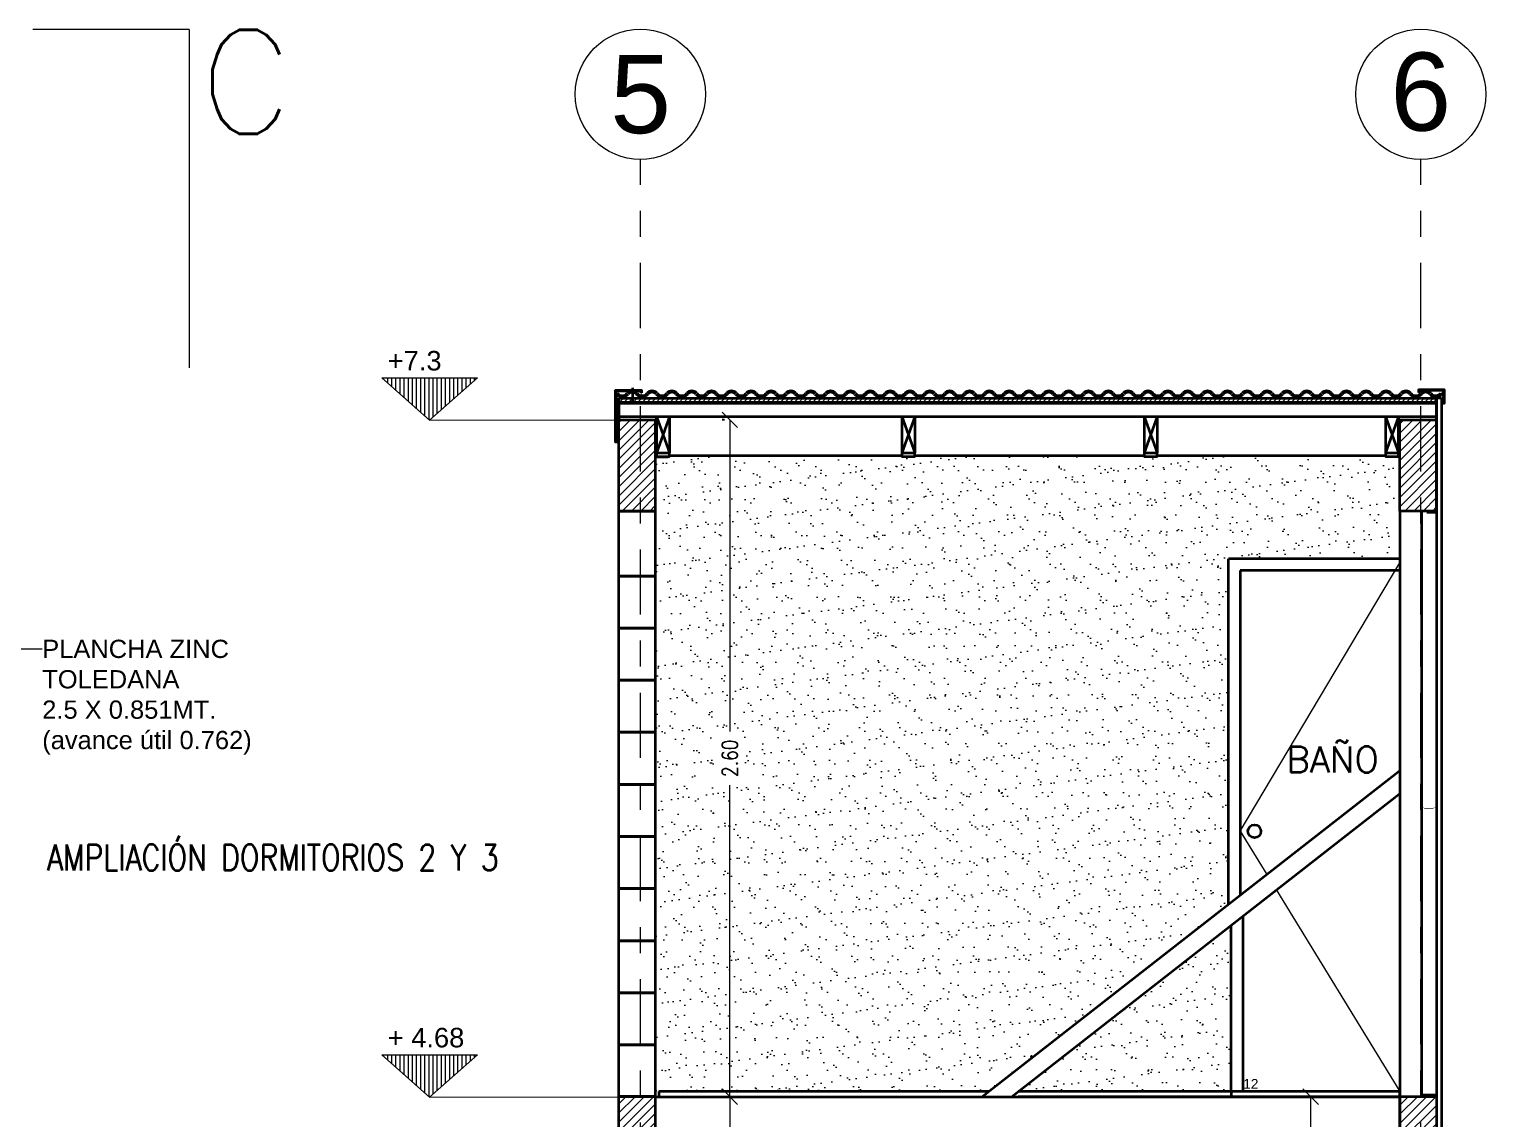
# Model space of a CAD drawing. Header units: metres. Extents: x -89 to 15, y -108 to -10.
# Drawn here: x -23.69 to -18.09, y -32.24 to -28.05 of the extents above; entities that cross this region are included whole.
import ezdxf

# ---------------------------------------------------------------- set-up
doc = ezdxf.new("R2010")
doc.units = ezdxf.units.M
doc.header["$LTSCALE"] = 5
doc.header["$MEASUREMENT"] = 0
doc.linetypes.add('CENTER', pattern=[2, 1.25, -0.25, 0.25, -0.25])
doc.layers.get('0').update_dxf_attribs({"color": 30})
for name, color, linetype, lineweight in [('A-ANNO-DIMS', 3, 'Continuous', 18), ('A-ANNO-SYMB', 3, 'Continuous', 18), ('A-ANNO-TEXT', 3, 'Continuous', 18), ('A-ELEV-MBE1', 7, 'Continuous', 35), ('A-SECT-MCUT', 7, 'Continuous', 35), ('A-SECT-PATT', 8, 'Continuous', 18)]:
    doc.layers.add(name, color=color, linetype=linetype, lineweight=lineweight)
doc.styles.add('E-ARIAL', font='arial.ttf')
doc.styles.add('E-ROMANS', font='romans.shx', dxfattribs={"width": 0.8})
doc.dimstyles.new('E-0050_TICK_12', dxfattribs={"dimscale": 0.001, "dimtxt": 60, "dimasz": 60, "dimexe": 30, "dimexo": 20, "dimgap": 30, "dimtad": 0, "dimzin": 0, "dimdsep": 46, "dimtxsty": 'E-ROMANS', "dimblk": 'OBLIQUE', "dimcen": 30, "dimclrd": 256, "dimclre": 256, "dimclrt": 256, "dimadec": 0, "dimazin": 0, "dimtfac": 1, "dimtmove": 1, "dimatfit": 3, "dimldrblk": 'OPEN90', "dimfxl": 1, "dimtfill": 1, "dimtolj": 1, "dimtzin": 0, "dimlwd": -1, "dimarcsym": 0})

# ---------------------------------------------------------------- blocks, each defined once
blk = doc.blocks.new('_Oblique')
at = {"color": 0, "linetype": 'ByBlock', "lineweight": -2}
blk.add_line((-0.5, -0.5), (0.5, 0.5), dxfattribs=at)
blk = doc.blocks.new('_Open90')
at = {"color": 0, "linetype": 'ByBlock', "lineweight": -2}
for p, q in [((0, 0), (-1, 0)), ((-0.5, 0.5), (0, 0)), ((0, 0), (-0.5, -0.5))]:
    blk.add_line(p, q, dxfattribs=at)
blk = doc.blocks.new('*D214')
at = {"layer": 'A-ANNO-DIMS', "lineweight": -2, "transparency": 16777216}
for p, q in [((-21.1487, -32.1508), (-20.9647, -32.1508)), ((-21.1486, -34.5002), (-20.9647, -34.5002))]:
    blk.add_line(p, q, dxfattribs=at)
at = {"layer": 'A-ANNO-DIMS', "transparency": 16777216}
for p, q in [((-20.9947, -32.1508), (-20.9947, -33.2213)), ((-20.9947, -34.5002), (-20.9947, -33.4298))]:
    blk.add_line(p, q, dxfattribs=at)
at = {"layer": 'A-ANNO-DIMS', "transparency": 16777216, "xscale": 0.06, "yscale": 0.06, "zscale": 0.06}
for p, rotation in [((-20.9947, -32.1508), 90), ((-20.9947, -34.5002), 270)]:
    blk.add_blockref('_Oblique', p, dxfattribs=dict(at, rotation=rotation))
at = {"layer": 'A-ANNO-DIMS', "transparency": 16777216, "insert": (-20.9947, -33.3255), "char_height": 0.06, "attachment_point": 5, "rotation": 90, "style": 'E-ROMANS', "bg_fill": 3, "box_fill_scale": 1.25, "bg_fill_color": 256, "bg_fill_true_color": 13158600, "bg_fill_transparency": 0}
blk.add_mtext('\\A1;2,34', dxfattribs=at)
blk = doc.blocks.new('*D215')
at = {"layer": 'A-ANNO-DIMS', "lineweight": -2, "transparency": 16777216}
for p, q in [((-21.0147, -29.5518), (-21.0247, -29.5518)), ((-21.1487, -32.1508), (-20.9647, -32.1508))]:
    blk.add_line(p, q, dxfattribs=at)
at = {"layer": 'A-ANNO-DIMS', "transparency": 16777216}
for p, q in [((-20.9947, -29.5518), (-20.9947, -30.7482)), ((-20.9947, -32.1508), (-20.9947, -30.9545))]:
    blk.add_line(p, q, dxfattribs=at)
at = {"layer": 'A-ANNO-DIMS', "transparency": 16777216, "xscale": 0.06, "yscale": 0.06, "zscale": 0.06}
for p, rotation in [((-20.9947, -29.5518), 90), ((-20.9947, -32.1508), 270)]:
    blk.add_blockref('_Oblique', p, dxfattribs=dict(at, rotation=rotation))
at = {"layer": 'A-ANNO-DIMS', "transparency": 16777216, "insert": (-20.9947, -30.8513), "char_height": 0.06, "attachment_point": 5, "rotation": 90, "style": 'E-ROMANS', "bg_fill": 3, "box_fill_scale": 1.25, "bg_fill_color": 256, "bg_fill_true_color": 13158600, "bg_fill_transparency": 0}
blk.add_mtext('\\A1;2.60', dxfattribs=at)
blk = doc.blocks.new('*D216')
at = {"layer": 'A-ANNO-DIMS', "lineweight": -2, "transparency": 16777216}
for p, q in [((-18.918, -32.1508), (-18.734, -32.1508)), ((-18.9179, -34.5002), (-18.734, -34.5002))]:
    blk.add_line(p, q, dxfattribs=at)
at = {"layer": 'A-ANNO-DIMS', "transparency": 16777216}
for p, q in [((-18.764, -32.1508), (-18.764, -33.2213)), ((-18.764, -34.5002), (-18.764, -33.4298))]:
    blk.add_line(p, q, dxfattribs=at)
at = {"layer": 'A-ANNO-DIMS', "transparency": 16777216, "xscale": 0.06, "yscale": 0.06, "zscale": 0.06}
for p, rotation in [((-18.764, -32.1508), 90), ((-18.764, -34.5002), 270)]:
    blk.add_blockref('_Oblique', p, dxfattribs=dict(at, rotation=rotation))
at = {"layer": 'A-ANNO-DIMS', "transparency": 16777216, "insert": (-18.764, -33.3255), "char_height": 0.06, "attachment_point": 5, "rotation": 90, "style": 'E-ROMANS', "bg_fill": 3, "box_fill_scale": 1.25, "bg_fill_color": 256, "bg_fill_true_color": 13158600, "bg_fill_transparency": 0}
blk.add_mtext('\\A1;2,34', dxfattribs=at)

msp = doc.modelspace()

# ---------------------------------------------------------------- hatches: boundary and pattern name
at = {"layer": 'A-SECT-PATT'}
h = msp.add_hatch(dxfattribs=at)
h.set_pattern_fill('ANSI31', color=256, scale=0.005, angle=225, style=0)
h.set_pattern_definition([(270, (182.335776, -161.218171), (0.015875, -3e-17), [])])
h.paths.add_polyline_path([(-22.3316, -29.3909), (-22.1476, -29.5531), (-21.9636, -29.3909)])
h = msp.add_hatch(dxfattribs=at)
h.set_pattern_fill('ANSI31', color=256, scale=0.1, style=0)
h.set_pattern_definition([(45, (-41.864496, -47.525636), (-0.008838835, 0.008838835), [])])
h.paths.add_polyline_path([(-18.2813, -29.4836), (-18.2813, -29.4686), (-21.421, -29.4686), (-21.421, -29.4836)])
h = msp.add_hatch(dxfattribs=at)
h.set_pattern_fill('ANSI31', color=256, scale=0.2, style=0)
h.set_pattern_definition([(45, (-35.186701, -38.129995), (-0.01767767, 0.01767767), [])])
h.paths.add_polyline_path([(-21.281, -32.1507), (-21.421, -32.1509), (-21.421, -32.5002), (-21.281, -32.5002)])
h.paths.add_polyline_path([(-21.281, -29.5518), (-21.421, -29.5518), (-21.421, -29.9018), (-21.281, -29.9018)])
h.paths.add_polyline_path([(-18.2813, -29.5518), (-18.4213, -29.5518), (-18.4213, -29.9018), (-18.2813, -29.9018)])
h.paths.add_polyline_path([(-18.281, -32.1502), (-18.421, -32.1502), (-18.421, -32.5002), (-18.281, -32.5002)])
h = msp.add_hatch(dxfattribs=at)
h.set_pattern_fill('AR-SAND', color=256, scale=0.05, style=0)
h.set_pattern_definition([(37.5, (-23.1917, -38.129995), (-0.00314967, 0.0963412), [0, -0.076, 0, -0.085, 0, -0.08125]), (7.5, (-23.1917, -38.13), (0.0884888, 0.1411073), [0, -0.041, 0, -0.0685, 0, -0.02625]), (327.5, (-23.2532, -38.129995), (0.1557071, 0.00028295), [0, -0.025, 0, -0.09, 0, -0.1175]), (317.5, (-23.2532, -38.13), (0.1503063, 0.0438838), [0, -0.0125, 0, -0.059, 0, -0.0675])])
h.paths.add_polyline_path([(-19.0792, -30.0857), (-18.4213, -30.0857), (-18.4213, -29.9018), (-18.4213, -29.694), (-18.4266, -29.694), (-18.4266, -29.6922), (-18.4766, -29.6922), (-18.4766, -29.6883), (-19.3528, -29.6883), (-19.3528, -29.6922), (-19.4028, -29.6922), (-19.4028, -29.6883), (-20.2842, -29.6883), (-20.2842, -29.6922), (-20.3342, -29.6922), (-20.3342, -29.6883), (-21.2262, -29.6883), (-21.2262, -29.6922), (-21.231, -29.6922), (-21.231, -29.694), (-21.281, -29.694), (-21.281, -29.9018), (-21.281, -30.1516), (-21.281, -30.3516), (-21.281, -30.5516), (-21.281, -30.7516), (-21.281, -30.9516), (-21.281, -31.1516), (-21.281, -31.3516), (-21.281, -31.5516), (-21.281, -31.7516), (-21.281, -31.9516), (-21.281, -32.1507), (-21.2675, -32.1507), (-21.2675, -32.1309), (-20.0013, -32.1309), (-19.0792, -31.4116)])
h.paths.add_polyline_path([(-19.0692, -31.4926), (-19.8875, -32.1309), (-19.0692, -32.1309)], flags=17)
h = msp.add_hatch(dxfattribs=at)
h.set_pattern_fill('ANSI31', color=256, scale=0.005, angle=225, style=0)
h.set_pattern_definition([(270, (182.335776, -163.817288), (0.015875, -3e-17), [])])
h.paths.add_polyline_path([(-22.3316, -31.99), (-22.1476, -32.1523), (-21.9636, -31.99)])

# ---------------------------------------------------------------- linework, layer by layer
at = {"layer": 'A-ANNO-SYMB', "ltscale": 0.2}
for q in [(-23.672, -28.0524), (-23.072, -29.3524)]:
    msp.add_line((-23.072, -28.0524), q, dxfattribs=at)
at = {"layer": 'A-ANNO-SYMB'}
for p, q in [((-22.1478, -29.553), (-21.421, -29.5515)), ((-22.1501, -32.1521), (-21.2039, -32.1506))]:
    msp.add_line(p, q, dxfattribs=at)
at = {"layer": 'A-ANNO-SYMB', "ltscale": 0.003}
for p, q in [((-19.0342, -31.1314), (-18.4213, -30.1013)), ((-19.0342, -31.1314), (-18.9325, -31.2972)), ((-18.8957, -31.3573), (-18.4211, -32.1309))]:
    msp.add_line(p, q, dxfattribs=at)
at = {"layer": 'A-ANNO-SYMB', "linetype": 'CENTER', "ltscale": 0.04}
for points in [[(-21.3385, -39.0995), (-21.3385, -28.5516)], [(-18.3409, -39.0995), (-18.3409, -28.5516)]]:
    msp.add_lwpolyline(points, dxfattribs=at)
at = {"layer": 'A-ANNO-SYMB'}
for points in [[(-22.1478, -29.553), (-22.3318, -29.3907), (-21.9638, -29.3907)], [(-22.1478, -32.1521), (-22.3318, -31.9898), (-21.9638, -31.9898)]]:
    msp.add_lwpolyline(points, close=True, dxfattribs=at)
for centre in [(-21.3385, -28.3016), (-18.3409, -28.3016)]:
    msp.add_circle(centre, 0.25, dxfattribs=at)
at = {"layer": 'A-ELEV-MBE1'}
for p, q in [((-21.3689, -29.4286), (-21.3689, -29.4879)), ((-21.4268, -29.4499), (-21.4307, -29.4531)), ((-21.421, -29.4686), (-18.2813, -29.4686)), ((-21.421, -29.4836), (-21.421, -29.4686)), ((-21.421, -29.4836), (-18.2813, -29.4836)), ((-21.421, -29.4836), (-21.421, -29.5515)), ((-21.3367, -29.4476), (-21.3337, -29.4476)), ((-20.36, -29.4499), (-20.3639, -29.4531)), ((-20.3219, -29.4499), (-20.3181, -29.4531)), ((-19.7504, -29.4499), (-19.7543, -29.4531)), ((-18.6836, -29.4499), (-18.6875, -29.4531)), ((-18.6455, -29.4499), (-18.6417, -29.4531)), ((-18.3471, -29.4467), (-18.3501, -29.4467)), ((-18.2813, -29.4836), (-18.2813, -29.4686)), ((-18.2813, -29.4836), (-18.2813, -29.5518)), ((-18.2609, -29.4686), (-18.2789, -29.4686)), ((-18.2639, -29.4491), (-18.2599, -29.452)), ((-18.2601, -29.4872), (-18.2601, -29.4742)), ((-18.2571, -29.4742), (-18.2601, -29.4742)), ((-18.2571, -29.4842), (-18.2571, -29.4742)), ((-21.421, -29.4883), (-18.2813, -29.4883)), ((-21.421, -29.5383), (-18.2813, -29.5383)), ((-19.4028, -29.4883), (-19.3528, -29.4883)), ((-18.4266, -29.6922), (-18.4266, -29.5383)), ((-21.2762, -29.594), (-21.281, -29.594)), ((-18.4266, -29.594), (-18.4223, -29.594)), ((-21.4267, -29.6346), (-21.4267, -29.6246)), ((-21.4237, -29.6246), (-21.4267, -29.6246)), ((-21.4237, -29.6376), (-21.4237, -29.6246)), ((-21.231, -29.6922), (-21.231, -29.694)), ((-21.2262, -29.6883), (-20.3342, -29.6883)), ((-20.2842, -29.6883), (-19.4028, -29.6883)), ((-19.3528, -29.6883), (-18.4766, -29.6883)), ((-18.4723, -29.6922), (-18.4723, -29.694)), ((-18.4223, -29.694), (-18.4213, -29.694)), ((-18.4213, -29.9018), (-18.4209, -34.5009)), ((-18.3381, -29.9044), (-18.3381, -32.1453)), ((-18.3175, -29.9058), (-18.2811, -29.9058)), ((-18.2811, -29.9058), (-18.2811, -32.1467)), ((-19.0792, -31.4116), (-19.0792, -30.0857)), ((-18.4213, -30.0857), (-19.0792, -30.0857)), ((-19.0342, -30.1307), (-19.0342, -31.3765)), ((-18.4213, -30.1307), (-19.0342, -30.1307)), ((-20.0268, -32.1508), (-18.421, -30.8982)), ((-19.913, -32.1508), (-18.421, -30.987)), ((-19.0692, -32.1307), (-19.0692, -31.4926)), ((-19.0242, -31.4575), (-19.0242, -32.1307)), ((-21.281, -32.1509), (-18.4211, -32.1507)), ((-21.2675, -32.1309), (-21.2675, -32.1509)), ((-20.0013, -32.1309), (-21.2675, -32.1309)), ((-18.4211, -32.1309), (-19.8875, -32.1309)), ((-19.0692, -32.1507), (-19.8871, -32.1507)), ((-19.0692, -32.1307), (-19.0692, -32.1507)), ((-18.383, -32.1507), (-19.0692, -32.1507)), ((-18.2817, -32.1453), (-18.3381, -32.1453))]:
    msp.add_line(p, q, dxfattribs=at)
for points in [[(-21.4237, -29.6376), (-21.4337, -29.6376), (-21.4337, -29.4376), (-21.3337, -29.4376), (-21.3337, -29.4476)], [(-21.4267, -29.6346), (-21.4307, -29.6346), (-21.4307, -29.4406), (-21.3367, -29.4406), (-21.3367, -29.4476)], [(-18.2601, -29.4872), (-18.2501, -29.4872), (-18.2501, -29.4367), (-18.3501, -29.4367), (-18.3501, -29.4467)], [(-18.2571, -29.4842), (-18.2531, -29.4842), (-18.2531, -29.4397), (-18.3471, -29.4397), (-18.3471, -29.4467)], [(-18.2609, -29.4686), (-18.2609, -34.499), (-18.2789, -34.499), (-18.2789, -29.4686)], [(-21.281, -29.594), (-21.281, -29.694), (-21.231, -29.694)], [(-18.4223, -29.594), (-18.4223, -29.694), (-18.4723, -29.694)], [(-21.2762, -29.6784), (-21.2762, -29.6922), (-21.2262, -29.6922), (-21.2262, -29.6784)], [(-20.3342, -29.6784), (-20.3342, -29.6922), (-20.2842, -29.6922), (-20.2842, -29.6784)], [(-19.4028, -29.6784), (-19.4028, -29.6922), (-19.3528, -29.6922), (-19.3528, -29.6784)], [(-18.4766, -29.6784), (-18.4766, -29.6922), (-18.4266, -29.6922), (-18.4266, -29.6784)]]:
    msp.add_lwpolyline(points, dxfattribs=at)
at = {"layer": 'A-ELEV-MBE1', "const_width": 0.0015}
for points in [[(-18.3393, -29.9336), (-18.3393, -29.9036), (-18.3303, -29.9036), (-18.3274, -29.9066), (-18.3101, -29.9066), (-18.2928, -29.9066), (-18.2898, -29.9036), (-18.2808, -29.9036), (-18.2808, -29.9336)], [(-18.3392, -31.0705), (-18.3392, -31.0405), (-18.3302, -31.0405), (-18.3273, -31.0435), (-18.31, -31.0435), (-18.2927, -31.0435), (-18.2898, -31.0405), (-18.2808, -31.0405), (-18.2808, -31.0705)], [(-18.3393, -32.1195), (-18.3393, -32.1495), (-18.3303, -32.1495), (-18.3274, -32.1465), (-18.3101, -32.1465), (-18.2928, -32.1465), (-18.2898, -32.1495), (-18.2808, -32.1495), (-18.2808, -32.1195)]]:
    msp.add_lwpolyline(points, dxfattribs=at)
at = {"layer": 'A-ELEV-MBE1'}
msp.add_lwpolyline([(-19.0692, -32.1309), (-19.0692, -32.1507), (-18.4211, -32.1507), (-18.4211, -32.1309)], close=True, dxfattribs=at)
msp.add_circle((-18.9798, -31.1314), 0.025, dxfattribs=at)
for centre, radius, start, end in [((-21.4078, -29.4342), 0.0297, 219.4241, 320.5759), ((-21.4078, -29.4342), 0.0247, 219.4241, 320.5759), ((-21.3697, -29.4655), 0.0247, 39.4241, 140.5759), ((-21.3697, -29.4655), 0.0197, 39.4241, 140.5759), ((-21.3316, -29.4342), 0.0297, 219.4241, 320.5759), ((-21.3316, -29.4342), 0.0247, 219.4241, 320.5759), ((-21.2935, -29.4655), 0.0247, 39.4241, 140.5759), ((-21.2935, -29.4655), 0.0197, 39.4241, 140.5759), ((-21.2554, -29.4342), 0.0297, 219.4241, 320.5759), ((-21.2554, -29.4342), 0.0247, 219.4241, 320.5759), ((-21.2173, -29.4655), 0.0247, 39.4241, 140.5759), ((-21.2173, -29.4655), 0.0197, 39.4241, 140.5759), ((-21.1792, -29.4342), 0.0297, 219.4241, 320.5759), ((-21.1792, -29.4342), 0.0247, 219.4241, 320.5759), ((-21.1411, -29.4655), 0.0247, 39.4241, 140.5759), ((-21.1411, -29.4655), 0.0197, 39.4241, 140.5759), ((-21.103, -29.4342), 0.0297, 219.4241, 320.5759), ((-21.103, -29.4342), 0.0247, 219.4241, 320.5759), ((-21.0649, -29.4655), 0.0247, 39.4241, 140.5759), ((-21.0649, -29.4655), 0.0197, 39.4241, 140.5759), ((-21.0268, -29.4342), 0.0297, 219.4241, 320.5759), ((-21.0268, -29.4342), 0.0247, 219.4241, 320.5759), ((-20.9887, -29.4655), 0.0247, 39.4241, 140.5759), ((-20.9887, -29.4655), 0.0197, 39.4241, 140.5759), ((-20.9506, -29.4342), 0.0297, 219.4241, 320.5759), ((-20.9506, -29.4342), 0.0247, 219.4241, 320.5759), ((-20.9125, -29.4655), 0.0247, 39.4241, 140.5759), ((-20.9125, -29.4655), 0.0197, 39.4241, 140.5759), ((-20.8744, -29.4342), 0.0297, 219.4241, 320.5759), ((-20.8744, -29.4342), 0.0247, 219.4241, 320.5759), ((-20.8363, -29.4655), 0.0247, 39.4241, 140.5759), ((-20.8363, -29.4655), 0.0197, 39.4241, 140.5759), ((-20.7982, -29.4342), 0.0297, 219.4241, 320.5759), ((-20.7982, -29.4342), 0.0247, 219.4241, 320.5759), ((-20.7601, -29.4655), 0.0247, 39.4241, 140.5759), ((-20.7601, -29.4655), 0.0197, 39.4241, 140.5759), ((-20.722, -29.4342), 0.0297, 219.4241, 320.5759), ((-20.722, -29.4342), 0.0247, 219.4241, 320.5759), ((-20.6839, -29.4655), 0.0247, 39.4241, 140.5759), ((-20.6839, -29.4655), 0.0197, 39.4241, 140.5759), ((-20.6458, -29.4342), 0.0297, 219.4241, 320.5759), ((-20.6458, -29.4342), 0.0247, 219.4241, 320.5759), ((-20.6077, -29.4655), 0.0247, 39.4241, 140.5759), ((-20.6077, -29.4655), 0.0197, 39.4241, 140.5759), ((-20.5696, -29.4342), 0.0297, 219.4241, 320.5759), ((-20.5696, -29.4342), 0.0247, 219.4241, 320.5759), ((-20.5315, -29.4655), 0.0247, 39.4241, 140.5759), ((-20.5315, -29.4655), 0.0197, 39.4241, 140.5759), ((-20.4934, -29.4342), 0.0297, 219.4241, 320.5759), ((-20.4934, -29.4342), 0.0247, 219.4241, 320.5759), ((-20.4553, -29.4655), 0.0247, 39.4241, 140.5759), ((-20.4553, -29.4655), 0.0197, 39.4241, 140.5759), ((-20.4172, -29.4342), 0.0297, 219.4241, 320.5759), ((-20.4172, -29.4342), 0.0247, 219.4241, 320.5759), ((-20.3791, -29.4655), 0.0247, 39.4241, 140.5759), ((-20.3791, -29.4655), 0.0197, 39.4241, 140.5759), ((-20.341, -29.4342), 0.0297, 219.4241, 320.5759), ((-20.341, -29.4342), 0.0297, 219.4241, 320.5759), ((-20.341, -29.4342), 0.0247, 219.4241, 320.5759), ((-20.341, -29.4342), 0.0247, 219.4241, 320.5759), ((-20.3029, -29.4655), 0.0247, 39.4241, 140.5759), ((-20.3029, -29.4655), 0.0197, 39.4241, 140.5759), ((-20.2648, -29.4342), 0.0297, 219.4241, 320.5759), ((-20.2648, -29.4342), 0.0247, 219.4241, 320.5759), ((-20.2267, -29.4655), 0.0247, 39.4241, 140.5759), ((-20.2267, -29.4655), 0.0197, 39.4241, 140.5759), ((-20.1886, -29.4342), 0.0297, 219.4241, 320.5759), ((-20.1886, -29.4342), 0.0247, 219.4241, 320.5759), ((-20.1505, -29.4655), 0.0247, 39.4241, 140.5759), ((-20.1505, -29.4655), 0.0197, 39.4241, 140.5759), ((-20.1124, -29.4342), 0.0297, 219.4241, 320.5759), ((-20.1124, -29.4342), 0.0247, 219.4241, 320.5759), ((-20.0743, -29.4655), 0.0247, 39.4241, 140.5759), ((-20.0743, -29.4655), 0.0197, 39.4241, 140.5759), ((-20.0362, -29.4342), 0.0297, 219.4241, 320.5759), ((-20.0362, -29.4342), 0.0247, 219.4241, 320.5759), ((-19.9981, -29.4655), 0.0247, 39.4241, 140.5759), ((-19.9981, -29.4655), 0.0197, 39.4241, 140.5759), ((-19.96, -29.4342), 0.0297, 219.4241, 320.5759), ((-19.96, -29.4342), 0.0247, 219.4241, 320.5759), ((-19.9219, -29.4655), 0.0247, 39.4241, 140.5759), ((-19.9219, -29.4655), 0.0197, 39.4241, 140.5759), ((-19.8838, -29.4342), 0.0297, 219.4241, 320.5759), ((-19.8838, -29.4342), 0.0247, 219.4241, 320.5759), ((-19.8457, -29.4655), 0.0247, 39.4241, 140.5759), ((-19.8457, -29.4655), 0.0197, 39.4241, 140.5759), ((-19.8076, -29.4342), 0.0297, 219.4241, 320.5759), ((-19.8076, -29.4342), 0.0247, 219.4241, 320.5759), ((-19.7695, -29.4655), 0.0247, 39.4241, 140.5759), ((-19.7695, -29.4655), 0.0197, 39.4241, 140.5759), ((-19.7314, -29.4342), 0.0297, 219.4241, 320.5759), ((-19.7314, -29.4342), 0.0297, 219.4241, 320.5759), ((-19.7314, -29.4342), 0.0247, 219.4241, 320.5759), ((-19.7314, -29.4342), 0.0247, 219.4241, 320.5759), ((-19.6933, -29.4655), 0.0247, 39.4241, 140.5759), ((-19.6933, -29.4655), 0.0247, 39.4241, 140.5759), ((-19.6933, -29.4655), 0.0197, 39.4241, 140.5759), ((-19.6933, -29.4655), 0.0197, 39.4241, 140.5759), ((-19.6552, -29.4342), 0.0297, 219.4241, 320.5759), ((-19.6552, -29.4342), 0.0247, 219.4241, 320.5759), ((-19.6171, -29.4655), 0.0247, 39.4241, 140.5759), ((-19.6171, -29.4655), 0.0197, 39.4241, 140.5759), ((-19.579, -29.4342), 0.0297, 219.4241, 320.5759), ((-19.579, -29.4342), 0.0247, 219.4241, 320.5759), ((-19.5409, -29.4655), 0.0247, 39.4241, 140.5759), ((-19.5409, -29.4655), 0.0197, 39.4241, 140.5759), ((-19.5028, -29.4342), 0.0297, 219.4241, 320.5759), ((-19.5028, -29.4342), 0.0247, 219.4241, 320.5759), ((-19.4647, -29.4655), 0.0247, 39.4241, 140.5759), ((-19.4647, -29.4655), 0.0197, 39.4241, 140.5759), ((-19.4266, -29.4342), 0.0297, 219.4241, 320.5759), ((-19.4266, -29.4342), 0.0247, 219.4241, 320.5759), ((-19.3885, -29.4655), 0.0247, 39.4241, 140.5759), ((-19.3885, -29.4655), 0.0197, 39.4241, 140.5759), ((-19.3504, -29.4342), 0.0297, 219.4241, 320.5759), ((-19.3504, -29.4342), 0.0247, 219.4241, 320.5759), ((-19.3123, -29.4655), 0.0247, 39.4241, 140.5759), ((-19.3123, -29.4655), 0.0197, 39.4241, 140.5759), ((-19.2742, -29.4342), 0.0297, 219.4241, 320.5759), ((-19.2742, -29.4342), 0.0247, 219.4241, 320.5759), ((-19.2361, -29.4655), 0.0247, 39.4241, 140.5759), ((-19.2361, -29.4655), 0.0197, 39.4241, 140.5759), ((-19.198, -29.4342), 0.0297, 219.4241, 320.5759), ((-19.198, -29.4342), 0.0247, 219.4241, 320.5759), ((-19.1599, -29.4655), 0.0247, 39.4241, 140.5759), ((-19.1599, -29.4655), 0.0197, 39.4241, 140.5759), ((-19.1218, -29.4342), 0.0297, 219.4241, 320.5759), ((-19.1218, -29.4342), 0.0247, 219.4241, 320.5759), ((-19.0837, -29.4655), 0.0247, 39.4241, 140.5759), ((-19.0837, -29.4655), 0.0197, 39.4241, 140.5759), ((-19.0456, -29.4342), 0.0297, 219.4241, 320.5759), ((-19.0456, -29.4342), 0.0247, 219.4241, 320.5759), ((-19.0075, -29.4655), 0.0247, 39.4241, 140.5759), ((-19.0075, -29.4655), 0.0197, 39.4241, 140.5759), ((-18.9694, -29.4342), 0.0297, 219.4241, 320.5759), ((-18.9694, -29.4342), 0.0247, 219.4241, 320.5759), ((-18.9313, -29.4655), 0.0247, 39.4241, 140.5759), ((-18.9313, -29.4655), 0.0197, 39.4241, 140.5759), ((-18.8932, -29.4342), 0.0297, 219.4241, 320.5759), ((-18.8932, -29.4342), 0.0247, 219.4241, 320.5759), ((-18.8551, -29.4655), 0.0247, 39.4241, 140.5759), ((-18.8551, -29.4655), 0.0197, 39.4241, 140.5759), ((-18.817, -29.4342), 0.0297, 219.4241, 320.5759), ((-18.817, -29.4342), 0.0247, 219.4241, 320.5759), ((-18.7789, -29.4655), 0.0247, 39.4241, 140.5759), ((-18.7789, -29.4655), 0.0197, 39.4241, 140.5759), ((-18.7408, -29.4342), 0.0297, 219.4241, 320.5759), ((-18.7408, -29.4342), 0.0247, 219.4241, 320.5759), ((-18.7027, -29.4655), 0.0247, 39.4241, 140.5759), ((-18.7027, -29.4655), 0.0197, 39.4241, 140.5759), ((-18.6646, -29.4342), 0.0297, 219.4241, 320.5759), ((-18.6646, -29.4342), 0.0297, 219.4241, 320.5759), ((-18.6646, -29.4342), 0.0247, 219.4241, 320.5759), ((-18.6646, -29.4342), 0.0247, 219.4241, 320.5759), ((-18.6265, -29.4655), 0.0247, 39.4241, 140.5759), ((-18.6265, -29.4655), 0.0197, 39.4241, 140.5759), ((-18.5884, -29.4342), 0.0297, 219.4241, 320.5759), ((-18.5884, -29.4342), 0.0247, 219.4241, 320.5759), ((-18.5503, -29.4655), 0.0247, 39.4241, 140.5759), ((-18.5503, -29.4655), 0.0197, 39.4241, 140.5759), ((-18.5122, -29.4342), 0.0297, 219.4241, 320.5759), ((-18.5122, -29.4342), 0.0247, 219.4241, 320.5759), ((-18.4741, -29.4655), 0.0247, 39.4241, 140.5759), ((-18.4741, -29.4655), 0.0197, 39.4241, 140.5759), ((-18.436, -29.4342), 0.0297, 219.4241, 320.5759), ((-18.436, -29.4342), 0.0247, 219.4241, 320.5759), ((-18.3979, -29.4655), 0.0247, 39.4241, 140.5759), ((-18.3979, -29.4655), 0.0197, 39.4241, 140.5759), ((-18.3598, -29.4342), 0.0297, 219.4241, 320.5759), ((-18.3598, -29.4342), 0.0247, 219.4241, 320.5759), ((-18.3217, -29.4655), 0.0247, 39.4241, 140.5759), ((-18.3217, -29.4655), 0.0197, 39.4241, 140.5759), ((-18.2836, -29.4342), 0.0297, 219.4241, 323.1453), ((-18.2836, -29.4342), 0.0247, 219.4241, 322.9391)]:
    msp.add_arc(centre, radius, start, end, dxfattribs=at)
at = {"layer": 'A-SECT-MCUT'}
for p, q in [((-21.2767, -29.644), (-21.2767, -29.5383)), ((-21.2762, -29.5383), (-21.2762, -29.6784)), ((-21.2762, -29.5383), (-21.2262, -29.5383)), ((-21.2762, -29.5383), (-21.2262, -29.6784)), ((-21.2262, -29.5383), (-21.2762, -29.6784)), ((-21.2262, -29.5383), (-21.2262, -29.6784)), ((-20.3342, -29.5383), (-20.3342, -29.6784)), ((-20.3342, -29.5383), (-20.2842, -29.5383)), ((-20.3342, -29.5383), (-20.2842, -29.6784)), ((-20.2842, -29.5383), (-20.3342, -29.6784)), ((-20.2842, -29.5383), (-20.2842, -29.6784)), ((-19.4028, -29.5383), (-19.4028, -29.6784)), ((-19.4028, -29.5383), (-19.3528, -29.6784)), ((-19.3528, -29.5383), (-19.4028, -29.6784)), ((-19.3528, -29.5383), (-19.3528, -29.6784)), ((-18.4766, -29.5383), (-18.4766, -29.6784)), ((-18.4766, -29.5383), (-18.4266, -29.5383)), ((-18.4766, -29.5383), (-18.4266, -29.6784)), ((-18.4266, -29.5383), (-18.4766, -29.6784)), ((-18.4266, -29.5383), (-18.4266, -29.6784)), ((-21.2762, -29.6784), (-21.2262, -29.6784)), ((-20.3342, -29.6784), (-20.2842, -29.6784)), ((-19.4028, -29.6784), (-19.3528, -29.6784)), ((-18.4766, -29.6784), (-18.4266, -29.6784))]:
    msp.add_line(p, q, dxfattribs=at)
for points in [[(-21.421, -29.5518), (-21.281, -29.5518), (-21.281, -29.9018), (-21.421, -29.9018)], [(-18.4213, -29.5518), (-18.2813, -29.5518), (-18.2813, -29.9018), (-18.4213, -29.9018)], [(-21.421, -29.9018), (-21.281, -29.9018), (-21.281, -30.1516), (-21.421, -30.1516)], [(-21.421, -30.1516), (-21.281, -30.1516), (-21.281, -30.3516), (-21.421, -30.3516)], [(-21.421, -30.3516), (-21.281, -30.3516), (-21.281, -30.5516), (-21.421, -30.5516)], [(-21.421, -30.5516), (-21.281, -30.5516), (-21.281, -30.7516), (-21.421, -30.7516)], [(-21.421, -30.7516), (-21.281, -30.7516), (-21.281, -30.9516), (-21.421, -30.9516)], [(-21.421, -30.9516), (-21.281, -30.9516), (-21.281, -31.1516), (-21.421, -31.1516)], [(-21.421, -31.1516), (-21.281, -31.1516), (-21.281, -31.3516), (-21.421, -31.3516)], [(-21.421, -31.3516), (-21.281, -31.3516), (-21.281, -31.5516), (-21.421, -31.5516)], [(-21.421, -31.5516), (-21.281, -31.5516), (-21.281, -31.7516), (-21.421, -31.7516)], [(-21.421, -31.7516), (-21.281, -31.7516), (-21.281, -31.9516), (-21.421, -31.9516)], [(-21.421, -31.9516), (-21.281, -31.9516), (-21.281, -32.1502), (-21.421, -32.1502)], [(-21.421, -32.1502), (-21.281, -32.1502), (-21.281, -32.5002), (-21.421, -32.5002)], [(-18.421, -32.1502), (-18.281, -32.1502), (-18.281, -32.5002), (-18.421, -32.5002)]]:
    msp.add_lwpolyline(points, close=True, dxfattribs=at)

# ---------------------------------------------------------------- texts
at = {"layer": 'A-ANNO-TEXT'}
for s, height, style, p in [('C', 0.4, 'E-ROMANS', (-23.0328, -28.454)), ('6', 0.3, 'E-ARIAL', (-18.4576, -28.4414)), ('5', 0.3, 'E-ARIAL', (-21.4539, -28.451)), ('+7.3', 0.075, 'E-ARIAL', (-22.3088, -29.3622)), ('BAÑO', 0.1, 'E-ROMANS', (-18.8573, -30.9058)), ('+ 4.68', 0.075, 'E-ARIAL', (-22.3088, -31.9613)), ('12', 0.0375, 'E-ARIAL', (-19.0229, -32.1201))]:
    msp.add_text(s, height=height, dxfattribs=dict(at, style=style)).set_placement(p)
at = {"layer": 'A-ANNO-TEXT', "attachment_point": 1}
for s, insert, char_height, width, style in [('PLANCHA ZINC \\PTOLEDANA\\P2.5 X 0.851MT.\\P(avance útil 0.762)', (-23.6357, -30.3961), 0.07, 115.9611, 'E-ARIAL'), ('AMPLIACIÓN DORMITORIOS 2 Y 3', (-23.6175, -31.1822), 0.1, 2.006279, 'E-ROMANS')]:
    msp.add_mtext(s, dxfattribs=dict(at, insert=insert, char_height=char_height, width=width, style=style))

# ---------------------------------------------------------------- leaders
at = {"layer": 'A-ANNO-SYMB', "annotation_type": 0, "has_hookline": 1, "hookline_direction": 0, "text_width": 0.7951}
msp.add_leader([(-24.2662, -30.6705), (-23.9456, -30.4311), (-23.6358, -30.4311)], dimstyle='E-0050_TICK_12', override={"dimgap": 0.1145, "dimtad": 0}, dxfattribs=at)

# ---------------------------------------------------------------- next in the draw order: dimensions: what is measured, and where the dimension line sits
at = {"layer": 'A-ANNO-DIMS'}
for base, p1, p2, picture, middle in [((-20.9947, -32.1508), (-21.1686, -34.5002), (-21.1687, -32.1508), '*D214', (-20.9947, -33.3255)), ((-18.764, -32.1508), (-18.9379, -34.5002), (-18.938, -32.1508), '*D216', (-18.764, -33.3255))]:
    dim = msp.add_linear_dim(base=base, p1=p1, p2=p2, angle=90, text='2,34', dimstyle='E-0050_TICK_12', dxfattribs=at)
    dim.commit()
    dim.dimension.update_dxf_attribs({"geometry": picture, "text_midpoint": middle})

# ---------------------------------------------------------------- next in the draw order: dimensions: what is measured, and where the dimension line sits
dim = msp.add_linear_dim(base=(-20.9947, -29.5518), p1=(-21.1687, -32.1508), p2=(-20.9947, -29.5518), angle=90, dimstyle='E-0050_TICK_12', dxfattribs=at)
dim.commit()
dim.dimension.update_dxf_attribs({"geometry": '*D215', "text_midpoint": (-20.9947, -30.8513)})

doc.saveas('drawing.dxf')
